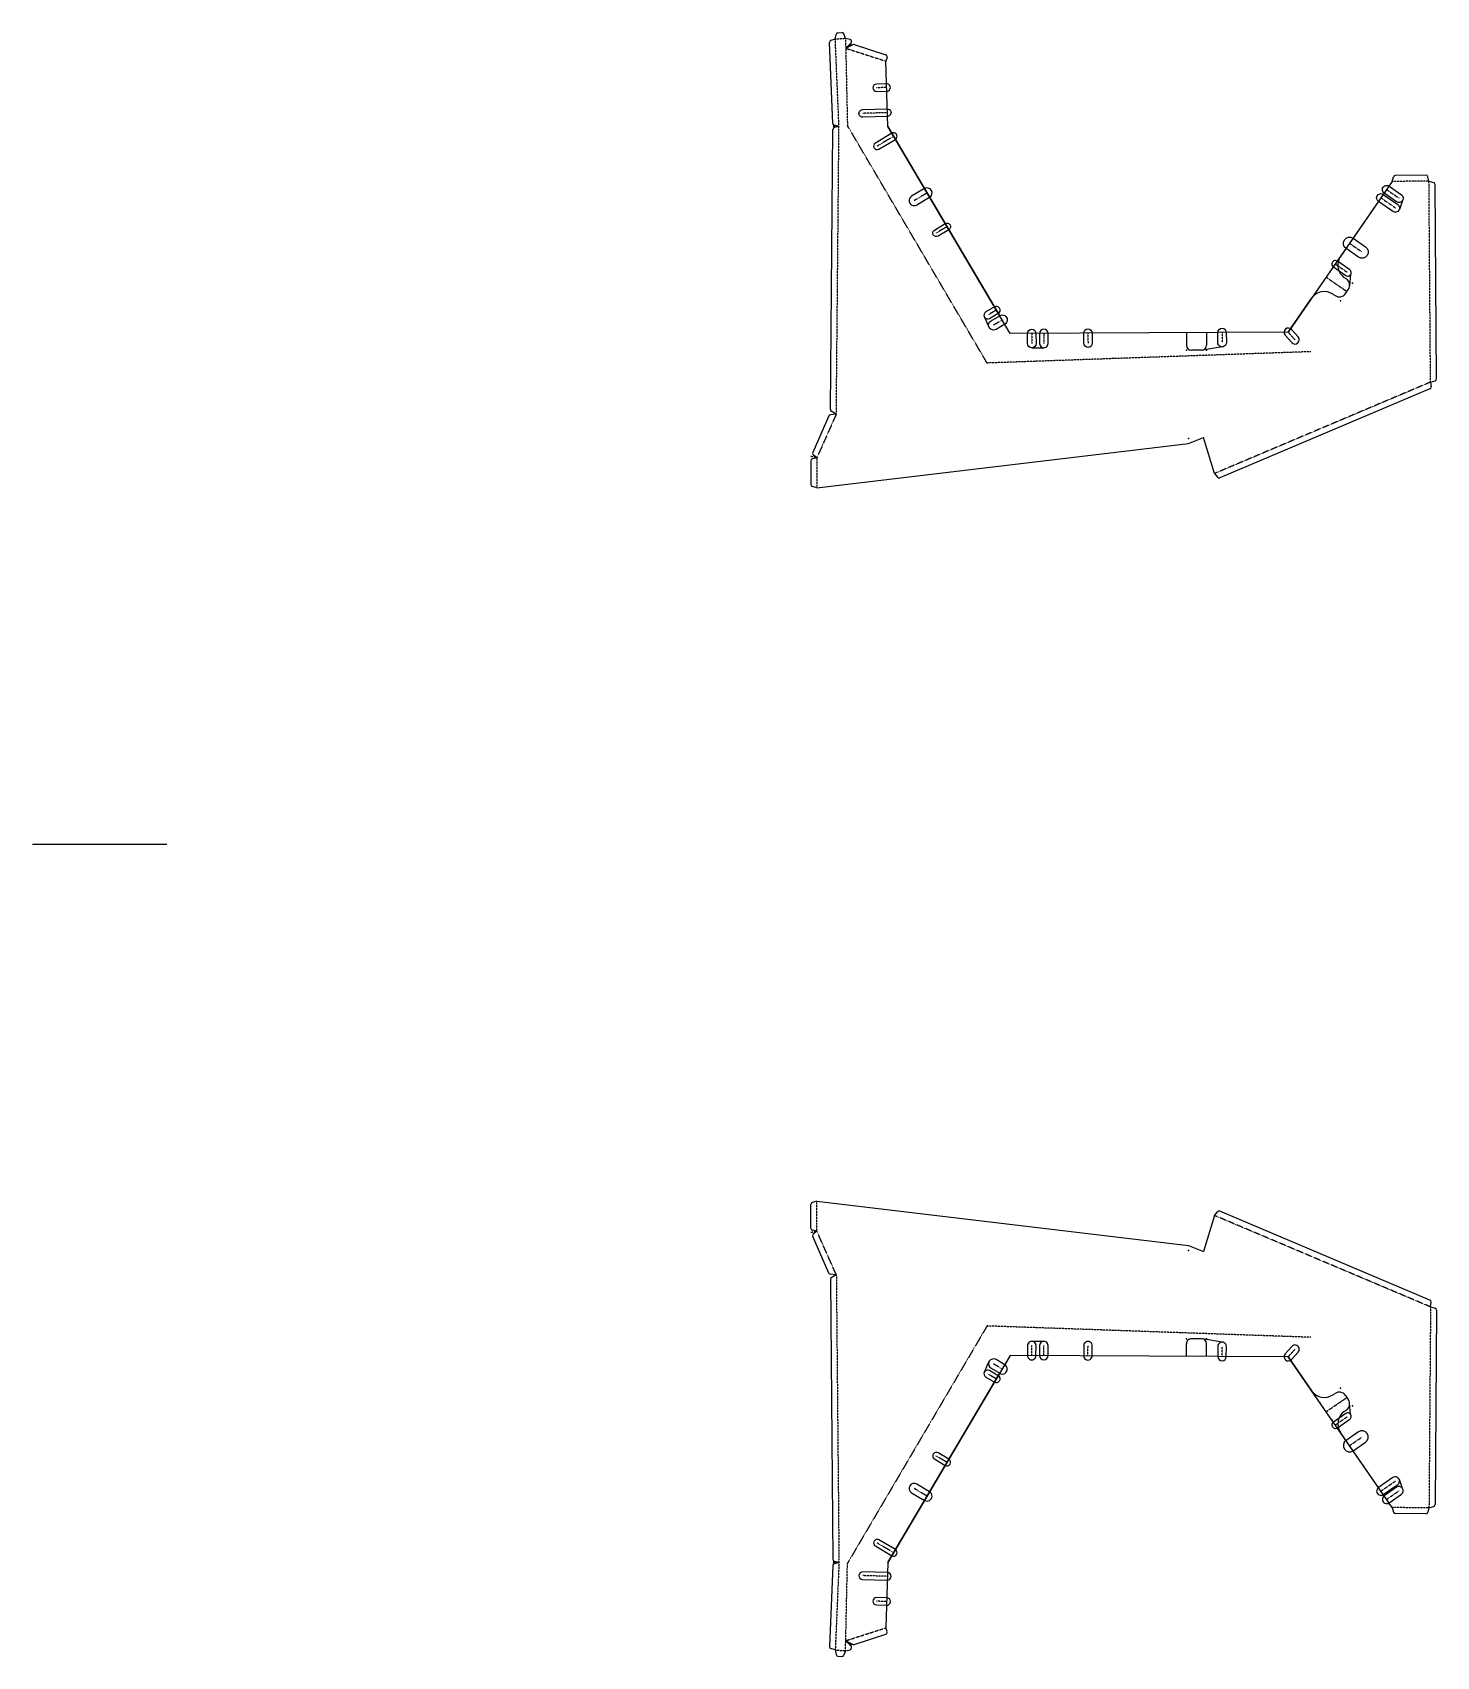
# Model space of a CAD drawing. Header units: millimetres. Extents: x -277 to 2519, y -617 to 2617.
import ezdxf

# ---------------------------------------------------------------- set-up
doc = ezdxf.new("R2010")
doc.units = ezdxf.units.MM
doc.linetypes.add('DASHED', pattern=[0.75, 0.5, -0.25])
doc.layers.get('0').update_dxf_attribs({"linetype": 'CONTINUOUS'})
doc.layers.add('1', color=7, linetype='DASHED')

msp = doc.modelspace()

# ---------------------------------------------------------------- linework, layer by layer
for p, q in [((1316.9, 2436), (1310, 2597.3)), ((1321.8, 2604.1), (1312.8, 2601.3)), ((1321.8, 2604.1), (1323.4, 2613.3)), ((1327, 2616.5), (1334.9, 2617.2)), ((1342.2, 2605.8), (1339, 2614.6)), ((1342.2, 2605.8), (1351.3, 2603.6)), ((1342.6, 2585.8), (1353.2, 2596.8)), ((1342.6, 2585.8), (1356.2, 2592.8)), ((1354.3, 2599.8), (1354.3, 2599.7)), ((1359.3, 2593), (1422.5, 2572.8)), ((1425.1, 2567.7), (1422.6, 2560.1)), ((1426.2, 2430.2), (1422.6, 2560.1)), ((1329.2, 2430.2), (1320.1, 2432.3)), ((1329.2, 2430.2), (1320.1, 2427.9)), ((1670.2, 2017.7), (1426.2, 2430.2)), ((1426.2, 2430.2), (1648.2, 2054.9)), ((1312, 1866.6), (1317.1, 2424)), ((2431.1, 2320.7), (2433.5, 2329.8)), ((2497.7, 2332.9), (2437.3, 2332.7)), ((2504.1, 2320.9), (2501.6, 2329.9)), ((2431.1, 2320.7), (2224, 2020.1)), ((2431.1, 2320.7), (2327.8, 2170.8)), ((2504.1, 2320.9), (2513.1, 2318.5)), ((2519.1, 1927.3), (2516.1, 2314.7)), ((2451.4, 2282.4), (2445.2, 2265)), ((2348.1, 2135), (2346.1, 2112.6)), ((2335.5, 2129.1), (2339.6, 2126.3)), ((2337.8, 2097.2), (2343.5, 2105.4)), ((2224, 2020.1), (2271.1, 2088.5)), ((2312.8, 2096.2), (2317, 2093.3)), ((1618.9, 2050.4), (1628.5, 2029.3)), ((2224, 2020.1), (1670.2, 2017.7)), ((2021, 2019.2), (2021.1, 1994.2)), ((2061, 2019.4), (2061.1, 1994.4)), ((1713.2, 1989.3), (1737.2, 1989.4)), ((2051.2, 1984.3), (2031.2, 1984.2)), ((2092.2, 1991), (2052.8, 1984.5)), ((2507.2, 1920.9), (2516.2, 1923.4)), ((2507.2, 1920.9), (2508.4, 1911.6)), ((2506, 1907.4), (2087.5, 1730.3)), ((1309.2, 1853.7), (1276.9, 1781)), ((1323.9, 1857.2), (1312.4, 1856)), ((1323.9, 1857.2), (1313.9, 1863.1)), ((1285.4, 1710.4), (2025.1, 1798.6)), ((2025.1, 1798.6), (2055.4, 1810.7)), ((2077.1, 1738.9), (2055.4, 1810.7)), ((1273.3, 1764.1), (1273.4, 1716.7)), ((1285.3, 1770.4), (1276.3, 1768)), ((1285.3, 1770.4), (1278.1, 1776.3)), ((2077.1, 1738.9), (2082.8, 1731.6)), ((1285.4, 1710.4), (1276.3, 1712.8)), ((-9.5, 1000), (-276.8, 1000)), ((1273.3, 235.9), (1273.4, 283.3)), ((1285.4, 289.6), (1276.3, 287.2)), ((1285.4, 289.6), (2025.1, 201.4)), ((2077.1, 261.1), (2055.4, 189.3)), ((2077.1, 261.1), (2082.8, 268.4)), ((2506, 92.6), (2087.5, 269.7)), ((1285.3, 229.6), (1276.3, 232)), ((1285.3, 229.6), (1278.1, 223.7)), ((1309.2, 146.3), (1276.9, 219)), ((2025.1, 201.4), (2055.4, 189.3)), ((1312, 133.4), (1317.1, -424)), ((1323.9, 142.8), (1312.4, 144)), ((1323.9, 142.8), (1313.9, 136.9)), ((2507.2, 79.1), (2508.4, 88.4)), ((2507.2, 79.1), (2516.2, 76.6)), ((2519.1, 72.7), (2516.1, -314.7)), ((1713.2, 10.7), (1737.2, 10.6)), ((2021, -19.2), (2021.1, 5.8)), ((2051.2, 15.7), (2031.2, 15.8)), ((2092.2, 9), (2052.8, 15.5)), ((2061, -19.4), (2061.1, 5.6)), ((1670.2, -17.7), (1426.2, -430.2)), ((1618.9, -50.4), (1628.5, -29.3)), ((2224, -20.1), (1670.2, -17.7)), ((2431.1, -320.7), (2224, -20.1)), ((2224, -20.1), (2271.1, -88.5)), ((1426.2, -430.2), (1648.2, -54.9)), ((2312.8, -96.2), (2317, -93.3)), ((2335.5, -129.1), (2339.6, -126.3)), ((2337.8, -97.2), (2343.5, -105.4)), ((2348.1, -135), (2346.1, -112.6)), ((2431.1, -320.7), (2327.8, -170.8)), ((2451.4, -282.4), (2445.2, -265)), ((2431.1, -320.7), (2433.5, -329.8)), ((2504.1, -320.9), (2501.6, -329.9)), ((2504.1, -320.9), (2513.1, -318.5)), ((2497.7, -332.9), (2437.3, -332.7)), ((1316.9, -436), (1310, -597.3)), ((1329.2, -430.2), (1320.1, -427.9)), ((1329.2, -430.2), (1320.1, -432.3)), ((1426.2, -430.2), (1422.6, -560.1)), ((1359.3, -593), (1422.5, -572.8)), ((1425.1, -567.7), (1422.6, -560.1)), ((1321.8, -604.1), (1312.8, -601.3)), ((1321.8, -604.1), (1323.4, -613.3)), ((1342.2, -605.8), (1339, -614.6)), ((1342.2, -605.8), (1351.3, -603.6)), ((1342.6, -585.8), (1356.2, -592.8)), ((1342.6, -585.8), (1353.2, -596.8)), ((1354.3, -599.8), (1354.3, -599.7)), ((1327, -616.5), (1334.9, -617.2))]:
    msp.add_line(p, q)
for points in [[(1424.3, 2500.2, 1), (1423.9, 2515.2), (1403.9, 2514.6, 1), (1404.3, 2499.6)], [(1425.7, 2450), (1376.7, 2448.7, -1), (1376.2, 2463.6), (1425.2, 2465, -1)], [(1441.5, 2404.4, 1), (1434.4, 2416.4), (1401.6, 2397.1, 1), (1408.8, 2385)], [(1509.7, 2289, 1), (1499.5, 2306.2), (1473.7, 2291, 1), (1483.9, 2273.7)], [(2439.6, 2280.2), (2414.9, 2297.2, -1), (2424.5, 2311.2), (2449.2, 2294.2, -1)], [(2432.4, 2260.9), (2403.5, 2280.8, -1), (2413.2, 2294.8), (2442, 2274.9, -1)], [(1547.9, 2224.5), (1526.4, 2211.7, -1), (1519.2, 2223.8), (1540.8, 2236.5, -1)], [(2363.6, 2169.9), (2338.9, 2186.9, -1), (2353.1, 2207.5), (2377.8, 2190.5, -1)], [(2338.4, 2133.2, 1), (2346.3, 2144.7), (2321.6, 2161.8, 1), (2313.7, 2150.2)], [(1646.4, 2057.9, 1), (1638.8, 2070.8), (1621.6, 2060.7, 1), (1629.2, 2047.7)], [(1632, 2043), (1649.2, 2053.2, -1), (1659.4, 2036), (1642.2, 2025.8, -1)], [(1704.6, 1997.8), (1704.5, 2017.8, -1), (1721.5, 2017.9), (1721.6, 1997.9, -1)], [(1745.5, 2018, 1), (1728.5, 2017.9), (1728.6, 1997.9, 1), (1745.6, 1998)], [(1816.6, 1998.3), (1816.5, 2018.3, -1), (1833.5, 2018.4), (1833.6, 1998.4, -1)], [(2083.6, 1999.5), (2083.5, 2019.5, -1), (2100.5, 2019.6), (2100.6, 1999.6, -1)], [(2230.4, 2025.7, 1), (2217.7, 2014.5), (2231, 1999.5, 1), (2243.7, 2010.8)], [(1721.5, -17.9), (1721.6, 2.1, 1), (1704.6, 2.2), (1704.5, -17.8, 1)], [(1745.5, -18), (1745.6, 2, 1), (1728.6, 2.1), (1728.5, -17.9, 1)], [(1833.5, -18.4), (1833.6, 1.6, 1), (1816.6, 1.7), (1816.5, -18.3, 1)], [(2100.5, -19.6), (2100.6, 0.4, 1), (2083.6, 0.5), (2083.5, -19.5, 1)], [(2230.4, -25.7), (2243.7, -10.8, 1), (2231, 0.5), (2217.7, -14.5, 1)], [(1659.4, -36), (1642.2, -25.8, 1), (1632, -43), (1649.2, -53.2, 1)], [(1646.4, -57.9), (1629.2, -47.7, 1), (1621.6, -60.7), (1638.8, -70.8, 1)], [(2321.6, -161.8), (2346.3, -144.7, 1), (2338.4, -133.2), (2313.7, -150.2, 1)], [(2353.1, -207.5), (2377.8, -190.5, 1), (2363.6, -169.9), (2338.9, -186.9, 1)], [(1547.9, -224.5), (1526.4, -211.7, 1), (1519.2, -223.8), (1540.8, -236.5, 1)], [(1509.7, -289), (1483.9, -273.7, 1), (1473.7, -291), (1499.5, -306.2, 1)], [(2413.2, -294.8), (2442, -274.9, 1), (2432.4, -260.9), (2403.5, -280.8, 1)], [(2424.5, -311.2), (2449.2, -294.2, 1), (2439.6, -280.2), (2414.9, -297.2, 1)], [(1441.5, -404.4), (1408.8, -385, 1), (1401.6, -397.1), (1434.4, -416.4, 1)], [(1425.7, -450), (1376.7, -448.7, 1), (1376.2, -463.6), (1425.2, -465, 1)], [(1424.3, -500.2), (1404.3, -499.6, 1), (1403.9, -514.6), (1423.9, -515.2, 1)]]:
    msp.add_lwpolyline(points, format="xyb", close=True)
for centre, radius, start, end in [((1314, 2597.4), 4, 107.4512, 182.4512), ((1327.4, 2612.6), 4, 94.8106, 169.8106), ((1335.3, 2613.2), 4, 19.8106, 94.8106), ((1350.3, 2599.7), 4, 1.2382, 76.2382), ((1350.3, 2599.6), 4, -43.7618, 1.2382), ((1358.1, 2589.2), 4, 72.2147, 117.2147), ((1421.2, 2569), 4, -17.7853, 72.2147), ((1320.9, 2436.2), 4, 182.4512, 257.4512), ((1321.1, 2424), 4, 104.4661, 179.4661), ((2437.3, 2328.7), 4, 90.1299, 165.1299), ((2497.8, 2328.9), 4, 15.1299, 90.1299), ((2512.1, 2314.7), 4, 0.4439, 75.4439), ((2352.5, 2153.8), 30, 145.446, 235.446), ((2331.1, 2113.9), 15, -34.554, 55.446), ((2295.8, 2071.4), 30, 55.446, 145.446), ((2325.5, 2105.7), 15, 235.446, 325.446), ((2031.1, 1994.2), 10, 180.2533, 270.2533), ((2051.1, 1994.3), 10, -89.7467, 0.2533), ((2504.5, 1911.1), 4, -67.0696, 7.9304), ((2515.1, 1927.2), 4, -74.5561, 0.4439), ((1312.8, 1852), 4, 96.0684, 156.0684), ((1316, 1866.6), 4, 179.4661, 239.4661), ((1280.6, 1779.4), 4, 156.0684, 231.0684), ((1277.3, 1764.1), 4, 105.0307, 180.0307), ((1277.4, 1716.7), 4, 180.0307, 255.0307), ((2086, 1734), 4, 217.9304, 292.9304), ((1277.4, 283.3), 4, 104.9693, 179.9693), ((2086, 266), 4, 67.0696, 142.0696), ((1277.3, 235.9), 4, 179.9693, 254.9693), ((1280.6, 220.6), 4, 128.9316, 203.9316), ((1312.8, 148), 4, 203.9316, 263.9316), ((1316, 133.4), 4, 120.5339, 180.5339), ((2504.5, 88.9), 4, -7.9304, 67.0696), ((2515.1, 72.8), 4, -0.4439, 74.5561), ((2031.1, 5.8), 10, 89.7467, 179.7467), ((2051.1, 5.7), 10, -0.2533, 89.7467), ((2295.8, -71.4), 30, 214.554, 304.554), ((2325.5, -105.7), 15, 34.554, 124.554), ((2352.5, -153.8), 30, 124.554, 214.554), ((2331.1, -113.9), 15, -55.446, 34.554), ((2512.1, -314.7), 4, 284.5561, 359.5561), ((2437.3, -328.7), 4, 194.8701, 269.8701), ((2497.8, -328.9), 4, 269.8701, 344.8701), ((1320.9, -436.2), 4, 102.5488, 177.5488), ((1321.1, -424), 4, 180.5339, 255.5339), ((1421.2, -569), 4, -72.2147, 17.7853), ((1314, -597.4), 4, 177.5488, 252.5488), ((1327.4, -612.6), 4, 190.1894, 265.1894), ((1350.3, -599.7), 4, 283.7618, 358.7618), ((1350.3, -599.6), 4, -1.2382, 43.7618), ((1358.1, -589.2), 4, 242.7853, 287.7853), ((1335.3, -613.2), 4, 265.1894, 340.1894)]:
    msp.add_arc(centre, radius, start, end)
for p in [(2310.8, 2146.1), (2286.7, 2111.1), (2352, 2117.8), (2327.9, 2082.7), (2021.2, 1984.2), (2061.2, 1984.4), (2025.5, 1808.6), (2025.5, 191.4), (2021.2, 15.8), (2061.2, 15.6), (2327.9, -82.7), (2286.7, -111.1), (2352, -117.8), (2310.8, -146.1)]:
    msp.add_point(p)
at = {"layer": '1'}
for p, q in [((1321.8, 2604.1), (1342.2, 2605.8)), ((1329.2, 2430.2), (1321.8, 2604.1)), ((1342.2, 2605.8), (1342.6, 2585.8)), ((1342.2, 2605.8), (1342.6, 2585.8)), ((1342.2, 2605.8), (1346, 2431.8)), ((1342.6, 2585.8), (1354.4, 2594.6)), ((1342.6, 2585.8), (1422.6, 2560.1)), ((1424.1, 2507.7), (1404.1, 2507.1)), ((1329.2, 2430.2), (1317.2, 2430)), ((1323.9, 1857.2), (1329.2, 2430.2)), ((1624.1, 1958.9), (1346, 2431.8)), ((1425.5, 2457.5), (1376.5, 2456.1)), ((1437.9, 2410.4), (1405.2, 2391)), ((1504.6, 2297.6), (1478.8, 2282.4)), ((2419.7, 2304.2), (2444.4, 2287.2)), ((2504.1, 2320.9), (2431.1, 2320.7)), ((2507.2, 1920.9), (2504.1, 2320.9)), ((2408.4, 2287.8), (2437.2, 2267.9)), ((1544.3, 2230.5), (1522.8, 2217.8)), ((2346, 2197.2), (2370.7, 2180.2)), ((2317.6, 2156), (2342.3, 2139)), ((2299.5, 2129.6), (2340.7, 2101.3)), ((1642.6, 2064.4), (1625.4, 2054.2)), ((1654.3, 2044.6), (1637.1, 2034.4)), ((1713, 2017.8), (1713.1, 1997.8)), ((1737, 2017.9), (1737.1, 1997.9)), ((1825, 2018.3), (1825.1, 1998.3)), ((2092, 2019.5), (2092.1, 1999.5)), ((2224, 2020.1), (2237.3, 2005.1)), ((2268.7, 1981.5), (1624.1, 1958.9)), ((2507.2, 1920.9), (2077.1, 1738.9)), ((1323.9, 1857.2), (1285.3, 1770.4)), ((1285.3, 1770.4), (1273.3, 1772.9)), ((1285.3, 1770.4), (1285.4, 1710.4)), ((1285.3, 229.6), (1285.4, 289.6)), ((2507.2, 79.1), (2077.1, 261.1)), ((1285.3, 229.6), (1273.3, 227.1)), ((1323.9, 142.8), (1285.3, 229.6)), ((1323.9, 142.8), (1329.2, -430.2)), ((2507.2, 79.1), (2504.1, -320.9)), ((1624.1, 41.1), (1346, -431.8)), ((2268.7, 18.5), (1624.1, 41.1)), ((1713, -17.8), (1713.1, 2.2)), ((1737, -17.9), (1737.1, 2.1)), ((1825, -18.3), (1825.1, 1.7)), ((2092, -19.5), (2092.1, 0.5)), ((2224, -20.1), (2237.3, -5.1)), ((1642.6, -64.4), (1625.4, -54.2)), ((1654.3, -44.6), (1637.1, -34.4)), ((2299.5, -129.6), (2340.7, -101.3)), ((2317.6, -156), (2342.3, -139)), ((2346, -197.2), (2370.7, -180.2)), ((1544.3, -230.5), (1522.8, -217.8)), ((1504.6, -297.6), (1478.8, -282.4)), ((2408.4, -287.8), (2437.2, -267.9)), ((2419.7, -304.2), (2444.4, -287.2)), ((2504.1, -320.9), (2431.1, -320.7)), ((1437.9, -410.4), (1405.2, -391)), ((1329.2, -430.2), (1317.2, -430)), ((1329.2, -430.2), (1321.8, -604.1)), ((1342.2, -605.8), (1346, -431.8)), ((1425.5, -457.5), (1376.5, -456.1)), ((1424.1, -507.7), (1404.1, -507.1)), ((1342.6, -585.8), (1422.6, -560.1)), ((1321.8, -604.1), (1342.2, -605.8)), ((1342.2, -605.8), (1342.6, -585.8)), ((1342.2, -605.8), (1342.6, -585.8)), ((1342.6, -585.8), (1354.4, -594.6))]:
    msp.add_line(p, q, dxfattribs=at)

doc.saveas('drawing.dxf')
